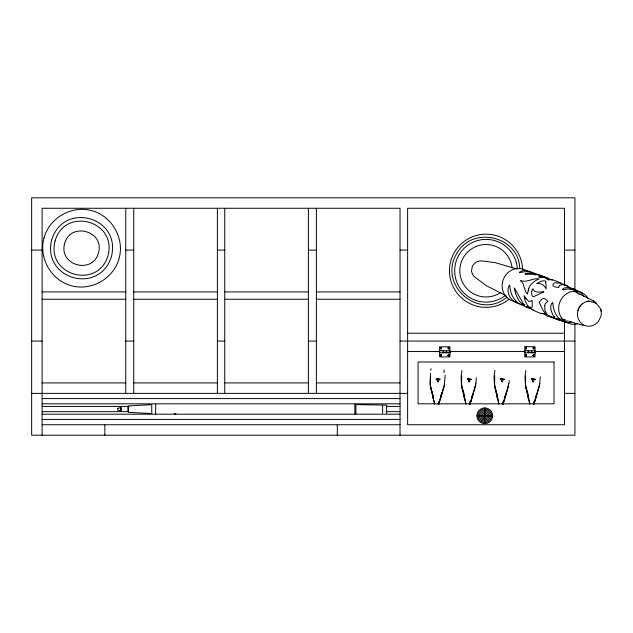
<?xml version="1.0" encoding="UTF-8"?>
<svg xmlns="http://www.w3.org/2000/svg" width="633" height="633" viewBox="0 0 633 633"><rect width="100%" height="100%" fill="white"/><g stroke="black" fill="none" stroke-linecap="round" stroke-linejoin="round"><path stroke-width="0.95" d="M438.796 351.711L439.626 351.647M443.053 352.795L443.053 350.714M446.558 352.795L446.558 350.714M448.251 348.245L448.726 348.245M450.894 351.774L450.063 351.758M523.887 351.711L524.71 351.647M528.144 352.795L528.144 350.714M531.641 352.795L531.641 350.714M535.977 351.774L535.154 351.758M476.332 377.854L475.589 386.019L469.923 404.368L473.168 393.718M540.265 376.928L539.514 386.019L533.848 404.368L539.814 383.369M444.057 372.805L444.105 369.87M445.134 375.084L444.342 386.019L438.677 404.368L441.921 393.718M430.116 379.681L430.345 385.133L434.642 404.107L430.187 385.117L430.535 373.225M437.205 380.536L437.45 379.159L440.188 379.309L435.979 379.001L438.147 379.096M468.697 379.159C469.449 378.376 467.304 380.86 469.211 381.913L470.287 379.523L467.225 379.001L471.435 379.309M502.531 381.541L503.298 379.491L500.22 379.001L504.43 379.309M533.461 381.541L534.252 380.014L533.975 379.207L531.15 379.001L535.36 379.309M509.28 380.623L507.895 388.607L502.919 404.368L508.885 383.369M430.772 370.471L430.931 368.628M462.019 370.471C459.17 382.008 463.807 392.935 465.888 404.107L461.592 385.133L461.694 376.01M495.006 370.471C492.15 382.016 496.818 392.935 498.883 404.107L494.587 385.133L494.69 376.01M525.944 370.471C523.111 382.008 527.708 392.943 529.813 404.107L525.517 385.133L525.619 376.01M430.282 377.846L430.448 376.01M437.174 379.365L437.419 381.05M468.42 379.365L468.452 380.536M503.282 379.523L501.407 379.365L501.653 381.05L502.206 381.913L502.555 381.501M533.318 379.096L532.345 379.365L532.59 381.05M532.345 379.365L532.377 380.536M444.493 384.255L440.267 398.988M475.897 383.369L470.794 401.67M441.684 392.721L440.077 399.083M472.756 393.647L471.324 399.083M505.743 393.647L504.319 399.083M536.673 393.647L535.249 399.083M438.099 404.258L438.716 401.504M469.346 404.258L469.963 401.504M502.341 404.258L502.958 401.504M533.271 404.258L533.888 401.504M528.254 290.816C528.808 284.755 534.197 281.028 539.189 278.829C532.867 277.745 526.569 283.26 520.334 280.435L522.929 283.362L525.588 291.496L527.336 294.131L528.879 288.3M503.789 401.67L506.163 393.718M537.093 393.718L534.719 401.67M533.303 355.263L533.738 355.461M533.643 355.888L533.991 354.915M437.435 381.019L437.965 381.913L438.313 381.501M469.211 381.913L468.681 381.019M501.407 379.365L501.471 380.504M502.206 381.913L501.676 381.019M532.606 381.019L533.136 381.913L532.867 381.462M437.45 379.159L438.804 379.207L438.139 379.262M469.67 379.175L471.522 379.278M502.373 379.262L501.684 379.159M533.595 379.175L535.439 379.278M438.289 381.541L439.08 380.014L438.804 379.207M469.536 381.541L469.844 381.129M533.136 381.913L533.484 381.501M440.948 355.35L441.304 355.058L441.003 355.422M525.635 355.018L526.292 355.809M526.031 355.35L526.387 355.058L526.094 355.422M440.877 355.414L440.505 355.714L440.932 355.485M526.023 355.485L525.651 355.786M506.946 297.186C478.762 320.741 437.949 285.214 456.615 253.762C472.107 225.024 519.21 236.014 519.772 268.796M571.306 321.96C560.332 325.346 552.68 312.425 552.933 302.843L552.364 302.59C548.582 306.87 552.221 313.232 553.78 316.935L552.886 316.904C557.317 319.887 562.65 322.205 568.086 320.844M540.4 276.273L540.74 277.23M117.77 408.356L120.468 407.517L120.468 410.785L117.77 410.089L117.833 408.467M524.971 346.607L524.812 356.925L535.027 356.909L535.035 346.718L525.058 346.607M440.979 348.134L441.423 348.015L441.003 348.229M526.063 348.134L526.514 348.015L526.086 348.229M440.885 348.158L440.426 348.285L440.908 348.253M525.976 348.158L525.517 348.285L525.999 348.253M433.629 398.671L433.13 398.758L432.426 392.128M464.875 398.671L464.377 398.758L463.578 391.178M497.87 398.671L497.372 398.758L496.77 393.077M528.8 398.671L528.302 398.758L527.495 391.178M554.176 317.07L554.896 316.951L553.701 316.88M586.546 301.466L589.094 301.142L596.088 303.167L600.614 308.888L601.263 311.365M544.776 313.841L540.661 313.295L543.81 313.762L546.959 315.946L550.457 316.872M563.378 320.021L565.309 319.926L562.832 320.045M355.92 413.665L355.92 404.582L386.605 405.167L386.605 413.238M448.821 348.15L449.288 348.15L448.821 348.245M533.904 348.15L534.371 348.15L533.904 348.245M31.65 250.09L42.102 250.09M125.753 250.09L133.737 250.09M217.388 250.09L224.747 250.09M308.398 250.09L316.373 250.09M400.024 250.09L407.62 250.09M564.47 250.09L574.922 250.09M42.102 291.916L125.753 291.916M133.737 291.916L217.388 291.916M224.747 291.916L308.398 291.916M316.373 291.916L400.024 291.916M42.102 299.259L125.753 299.259M133.737 299.259L217.388 299.259M224.747 299.259L308.398 299.259M316.373 299.259L400.024 299.259M407.62 333.243L564.47 333.243M31.65 341.084L42.102 341.084M125.753 341.084L133.737 341.084M217.388 341.084L224.747 341.084M308.398 341.084L316.373 341.084M400.024 341.084L574.922 341.084M439.626 350.714L450.063 350.714M524.71 350.714L535.146 350.714M407.62 351.544L439.191 351.544M450.039 351.544L524.021 351.544M534.877 351.544L564.47 351.544M439.626 352.795L450.063 352.795M524.71 352.795L535.146 352.795M42.102 382.91L125.753 382.91M133.737 382.91L217.388 382.91M224.747 382.91L308.398 382.91M316.373 382.91L400.024 382.91M31.65 393.37L407.62 393.37M564.47 393.37L574.922 393.37M42.102 398.592L400.024 398.592M42.102 403.822L400.024 403.822M42.102 406.418L129.116 406.418M386.185 406.418L400.024 406.418M42.102 411.648L127.138 411.648M386.185 411.648L400.024 411.648M42.102 414.188L400.024 414.188M476.894 415.786L492.64 415.786A7.873 7.873 0 0 0 480.827 408.965A7.873 7.873 0 0 0 480.827 422.607A7.873 7.873 0 0 0 492.64 415.786M42.102 419.418L400.024 419.418M42.102 424.735L400.024 424.735M533.817 348.15L533.342 348.15L533.817 348.245M527.748 306.269L528.769 306.269M528.508 352.264L535.154 352.383M443.416 352.264L450.063 352.383M562.966 319.309L554.714 318.446L548.075 315.922C550.394 315.938 556.336 320.496 560.601 319.855M500.252 379.04L502.365 379.135M467.257 379.04L469.37 379.135M502.657 379.175L504.509 379.278M552.364 280.031L550.172 279.604C547.276 276.732 542.576 276.376 538.715 276.89L544.863 277.737L547.672 278.844L548.328 279.81L550.963 279.454L553.321 280.079M521.877 304.236L524.789 304.497M528.072 395.815L528.65 398.553M495.853 390.434L495.069 387.792L497.214 395.823M497.712 398.553L497.142 395.815M462.794 390.426L462.074 387.792L464.218 395.823M464.725 398.553L464.147 395.815M431.548 390.426L430.828 387.792L432.972 395.823M433.478 398.553L432.901 395.815M526.719 390.426L525.999 387.792L528.144 395.823M531.111 308.722C516.417 302.519 530.786 309.252 533.69 309.98M548.93 315.883L551.383 316.413M524.092 305.85C515.286 303.476 509.945 294.701 509.834 285.364L509.312 285.214C505.166 292.794 511.709 302.629 519.835 303.848M568.988 321.35L583.207 325.433M516.67 268.922L495.188 262.655L482.085 260.954L479.418 261.018L476.095 262.022L472.4 265.884L471.474 271.185L472.614 274.516L474.204 276.589L486.294 285.618L506.234 295.88M546.635 278.718L548.558 279.905M553.82 280.126L561.479 283.252M533.01 310.194L540.875 313.557M533.864 355.422L534.284 355.611L533.825 355.501M448.734 355.501C450.198 356.062 447.254 354.702 448.655 355.461M537.013 274.508C531.855 271.193 525.517 271.209 519.764 272.657L519.289 272.435C522.605 269.555 528.049 270.259 531.601 272.451M573.49 290.99L593.335 300.841L596.088 303.167M574.883 290.064L574.186 289.629C577.589 289.439 563.94 285.261 562.508 289.605L563.093 289.835C570.483 287.699 579.796 289.234 583.848 296.458M516.045 301.34L516.465 301.617M534.996 275.054L532.424 272.886M593.335 300.841L595.368 302.566M572.398 289.566L569.526 287.778L570.436 289.582M576.71 291.362L579.1 294.258M525.129 297.724L528.602 301.205L530.122 301.316L532.203 300.453L532.195 307.132L531.673 307.796L528.112 306.696L525.153 300.936L524.021 295.698L525.952 298.744M437.696 381.462L437.989 381.881M545.511 313.754L546.152 314.728M574.922 290.357L574.922 197.805L31.65 197.805L31.65 435.195L574.922 435.195L574.922 323.384M564.47 285.507L564.47 208.265L407.62 208.265L407.62 424.735L564.47 424.735L564.47 320.433M484.767 407.913L484.767 423.659M400.024 435.195L400.024 208.265L42.102 208.265L42.102 435.195M382.609 405.326L382.609 413.08M354.86 404.186L354.86 414.037M337.286 424.735L337.286 435.195M316.373 208.265L316.373 393.37M308.398 208.265L308.398 393.37M224.747 208.265L224.747 393.37M217.388 208.265L217.388 393.37M155.663 404.186L155.607 414.037M133.737 208.265L133.737 393.37M127.866 406.339L127.866 411.909M125.753 208.265L125.753 393.37M121.022 407.343L121.022 410.999M120.879 407.541L120.879 410.809M104.841 424.735L104.841 435.195M505.506 295.358A31.365 31.365 0 0 1 458.015 284.834A31.365 31.365 0 0 1 477.931 240.453A31.365 31.365 0 0 1 517.359 268.938M500.814 292.43A26.23 26.23 0 0 1 462.272 281.835A26.23 26.23 0 0 1 478.944 245.501A26.23 26.23 0 0 1 512.105 267.822M600.622 308.888A12.644 11.782 -68.1 0 1 600.804 316.611L598.478 321.358A12.644 11.782 -68.1 0 1 578.641 319.554A12.644 11.782 -68.1 0 1 589.101 301.142M577.826 310.605A12.771 11.892 -68.1 0 1 582.036 303.959M516.655 301.64A16.759 15.619 -68.2 0 1 503.33 279.43A16.759 15.619 -68.2 0 1 528.167 271.913M577.312 323.882A16.782 15.635 -68.2 0 1 559.374 313.454A16.782 15.635 -68.2 0 1 567.904 292.913A16.782 15.635 -68.2 0 1 587.915 298.341M509.082 299.195A36.595 36.595 0 0 1 453.291 287.081A36.595 36.595 0 0 1 477.195 235.247A36.595 36.595 0 0 1 522.629 269.8M439.626 346.947L439.729 356.925L449.944 356.909L449.944 346.718L439.626 346.947M448.726 347.636L448.821 348.672L448.726 347.636M533.817 347.636L533.904 348.672L533.817 347.636M545.788 282.492L546.224 288.885C544.42 285.309 540.788 282.595 536.721 283.671L540.891 281.258A7.105 1.764 -18.8 0 1 545.701 281.519L545.788 282.492M447.958 355.319C449.216 358.104 449.968 353.024 447.958 355.319M533.041 355.319C534.299 358.104 535.059 353.024 533.041 355.319M448.014 355.311C449.114 357.922 449.936 353.23 448.014 355.311M533.097 355.311C534.205 357.922 535.02 353.23 533.097 355.311M440.196 348.015C441.201 350.896 442.412 345.903 440.196 348.015C441.201 350.706 442.309 346.109 440.251 348.008M448.029 348.015C449.034 350.896 450.237 345.903 448.029 348.015C449.034 350.706 450.142 346.109 448.085 348.008M525.279 348.015C526.284 350.896 527.495 345.903 525.279 348.015M533.113 348.015C534.117 350.896 535.328 345.903 533.113 348.015M43.994 238.111C38.478 258.193 51.36 280.498 71.505 285.76C91.587 291.275 113.893 278.393 119.154 258.248C124.669 238.174 111.788 215.869 91.643 210.607C71.569 205.092 49.263 217.966 43.994 238.111M51.613 240.152C42.142 279.739 99.951 295.223 111.543 256.207C121.006 216.628 63.205 201.136 51.613 240.152M55.031 241.07C46.154 275.846 98.416 289.851 108.116 255.297C116.994 220.521 64.732 206.516 55.031 241.07M64.613 243.634C58.489 265.599 92.861 274.809 98.534 252.725C104.659 230.768 70.287 221.558 64.613 243.634M525.343 348.008C526.205 350.706 527.439 346.109 525.343 348.008M533.176 348.008C534.038 350.706 535.273 346.109 533.176 348.008M531.791 291.18L531.593 293.174A7.113 2.54 -81.8 0 0 533.975 296.537L543.976 291.766C540.447 291.639 534.434 293.609 533.128 288.933L532.472 289.099L531.791 291.18M559.287 285.712L558.717 287.501L554.896 286.891L553.123 285.958L552.91 284.763L554.421 282.801C559.414 282.666 564.494 283.995 568.569 286.931C567.564 285.499 561.922 283.37 559.287 285.712M544.744 305.486L544.902 310.597L547.308 314.672L545.733 313.754L543.225 310.811L539.15 302.352L541.611 299.227L543.399 298.404L545.456 298.974L547.877 301.379L545.424 303.452L544.744 305.486M440.212 355.168C440.94 358.136 442.609 353.277 440.212 355.168C440.956 357.938 442.499 353.467 440.267 355.168M525.295 355.168C526.023 358.136 527.7 353.277 525.295 355.168M525.358 355.168C525.96 357.938 527.621 353.475 525.358 355.168M524.14 305.066C518.213 302.455 515.365 294.139 514.297 287.928L524.14 305.066M448.908 354.915L448.56 355.888L448.908 354.915M545.535 277.673C539.672 274.809 532.092 271.984 525.089 274.105C531.847 274.382 539.696 273.709 545.535 277.673M174.36 413.942L175.8 413.966L174.36 413.942M440.623 354.955L441.209 355.809L440.623 354.955M440.845 347.644L441.019 348.664L440.845 347.644M525.928 347.644L526.11 348.664L525.928 347.644M151.762 404.653L128.539 405.888L128.539 412.352L151.762 413.547L151.762 404.653M554.01 361.997L418.081 361.997L418.081 403.822L554.01 403.822L554.01 361.997M482.647 419.457A4.241 4.241 0 0 0 489.008 415.786A4.241 4.241 0 0 0 482.647 412.115A4.241 4.241 0 0 0 482.647 419.457M483.335 418.263A2.864 2.864 0 0 0 487.632 415.786A2.864 2.864 0 0 0 483.335 413.302A2.864 2.864 0 0 0 483.335 418.263M481.998 420.589A5.547 5.547 0 0 0 490.314 415.786A5.547 5.547 0 0 0 481.998 410.983A5.547 5.547 0 0 0 481.998 420.589M484.047 417.036A1.44 1.44 0 0 0 486.207 415.786A1.44 1.44 0 0 0 484.047 414.536A1.44 1.44 0 0 0 484.047 417.036M481.389 421.641A6.765 6.765 0 0 0 491.532 415.786A6.765 6.765 0 0 0 481.389 409.923A6.765 6.765 0 0 0 481.389 421.641"/></g></svg>
